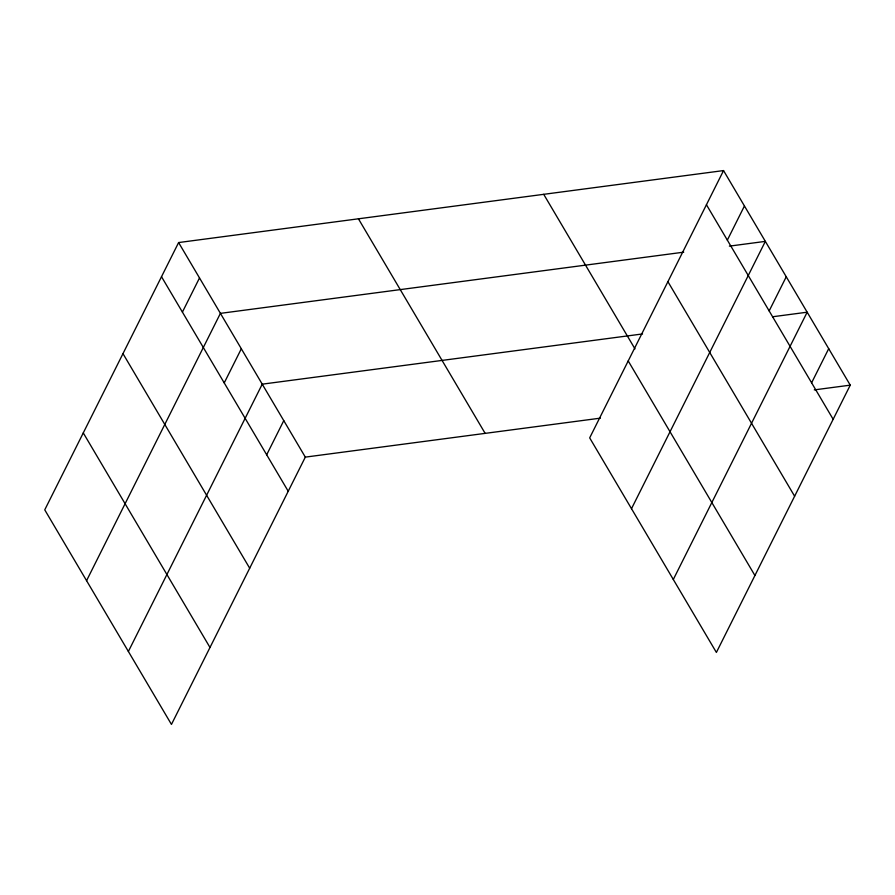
<?xml version="1.0" encoding="UTF-8"?>
<svg xmlns="http://www.w3.org/2000/svg" width="895" height="895" viewBox="0 0 895 895"><rect width="100%" height="100%" fill="white"/><g stroke="black" fill="none" stroke-linecap="round" stroke-linejoin="round"><path stroke-width="1.34" d="M723.54 170.576L589.682 437.879L716.392 652.444L850.25 385.152L723.54 170.576L178.608 242.556L44.75 509.848L171.46 724.424L305.318 457.121L600.433 418.144M182.412 312.098L199.507 277.953M86.569 580.665L220.416 313.362L683.735 252.166M224.231 382.915L241.326 348.77M128.377 651.471L262.235 384.168L642.554 333.936M266.676 454.794L283.771 420.65M727.344 240.128L744.439 205.984M631.501 508.684L765.348 241.381L729.38 246.136M769.163 310.934L786.257 276.79M673.308 579.49L807.167 312.198L772.586 316.763M811.608 382.814L828.714 348.67M814.282 389.896L850.25 385.152M706.435 204.72L833.155 419.285M667.905 281.656L794.626 496.233M543.712 194.327L634.98 348.893M628.212 360.931L754.921 575.507M358.436 218.805L485.146 433.37M178.608 242.556L305.318 457.121M161.503 276.7L288.224 491.265M122.973 353.637L249.694 568.213M83.28 432.911L209.989 647.477"/></g></svg>
